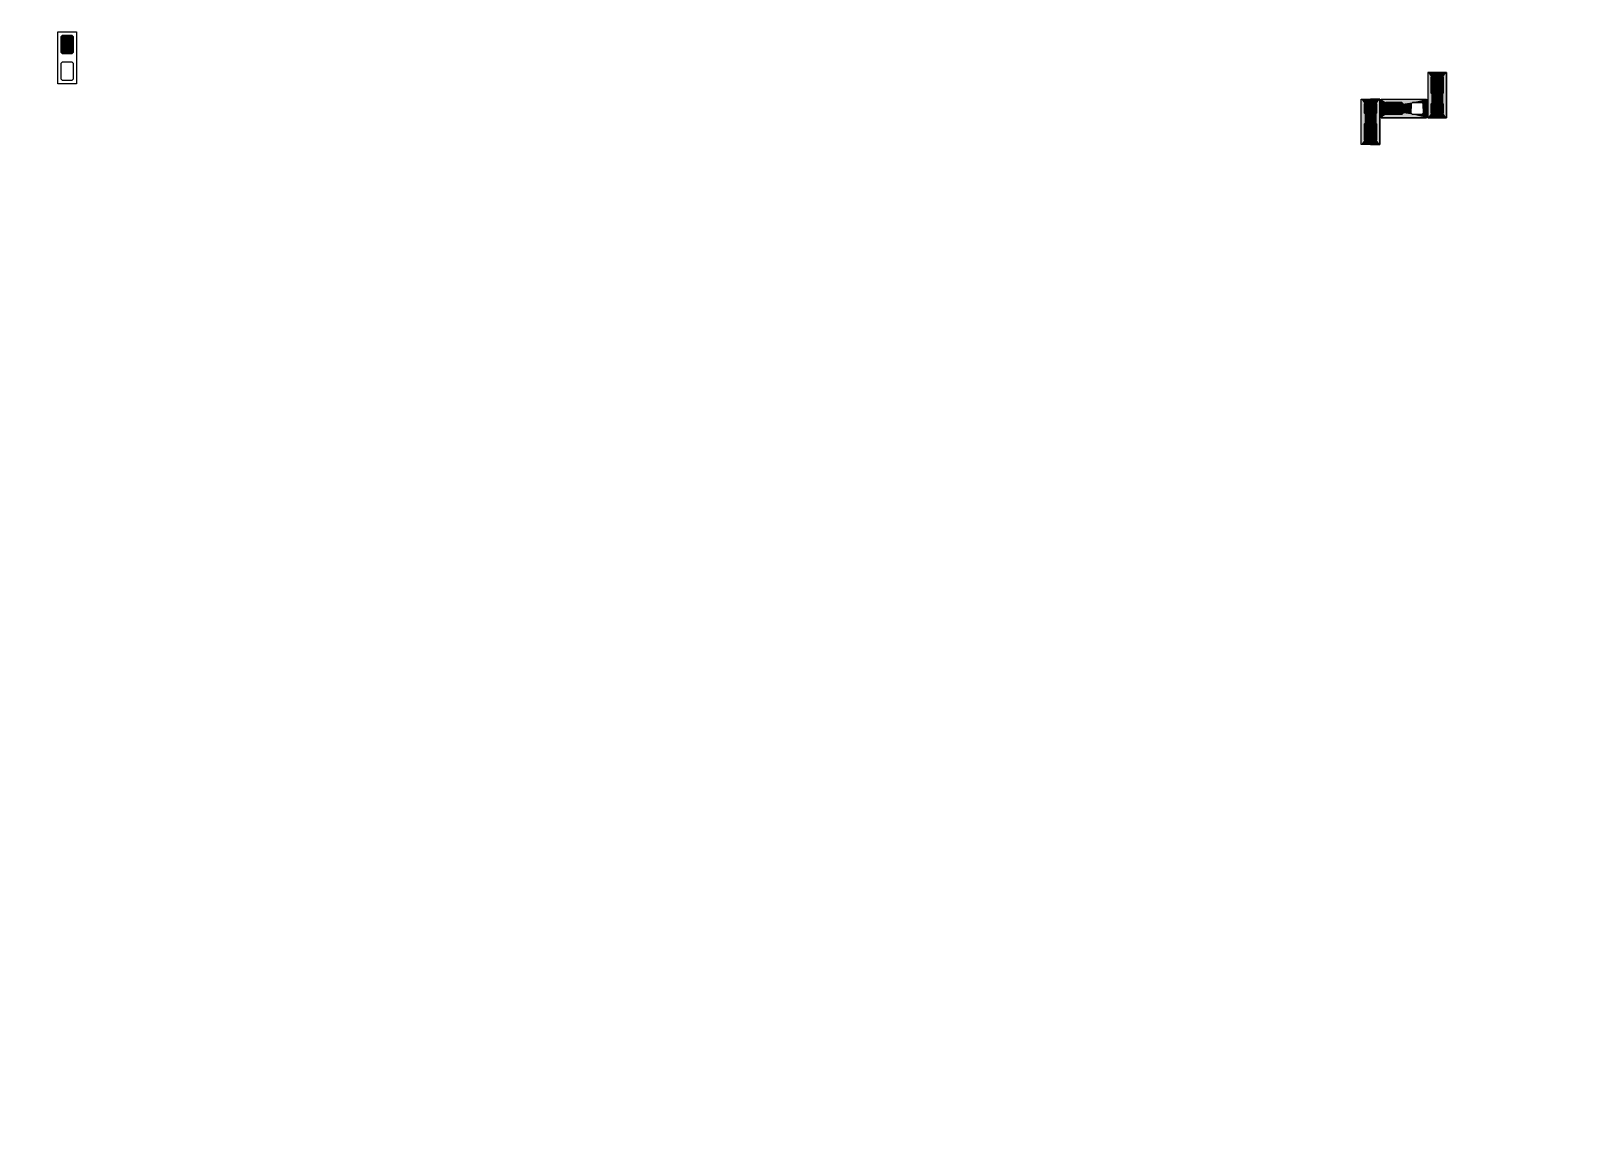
# Model space of a CAD drawing. Extents: x -1.9 to 86, y -1.6 to 60.9.
# Drawn here: x 38.86 to 62.25, y 29.07 to 45.5 of the extents above; entities that cross this region are included whole.
import ezdxf

# ---------------------------------------------------------------- set-up
doc = ezdxf.new("R2010")
doc.units = 0
doc.header["$MEASUREMENT"] = 0
for name, color, linetype in [('PENA_01', 1, 'CONTINUOUS'), ('PENA_02', 2, 'CONTINUOUS'), ('PENA_03', 3, 'CONTINUOUS'), ('PENA_11', 252, 'CONTINUOUS'), ('PENA_21', 100, 'CONTINUOUS')]:
    doc.layers.add(name, color=color, linetype=linetype)

msp = doc.modelspace()

# ---------------------------------------------------------------- linework, layer by layer
at = {"layer": 'PENA_01', "linetype": 'Continuous'}
for points in [[(39.466996, 45.437314), (39.486996, 45.417314), (39.486996, 45.177314), (39.466996, 45.157314), (39.326996, 45.157314), (39.306996, 45.177314), (39.306996, 45.417314), (39.326996, 45.437314), (39.466996, 45.437314)], [(39.466996, 45.037314), (39.486996, 45.017314), (39.486996, 44.777314), (39.466996, 44.757314), (39.326996, 44.757314), (39.306996, 44.777314), (39.306996, 45.017314), (39.326996, 45.037314), (39.466996, 45.037314)], [(60.033786, 44.569114), (60.033786, 44.809114), (60.013786, 44.829114), (59.873786, 44.829114), (59.853786, 44.809114), (59.853786, 44.569114), (59.873786, 44.549114), (60.013786, 44.549114), (60.033786, 44.569114)], [(59.033786, 44.409114), (59.033786, 44.269114), (59.013786, 44.249114), (58.873786, 44.249114), (58.853786, 44.269114), (58.853786, 44.409114), (58.873786, 44.429114), (59.013786, 44.429114), (59.033786, 44.409114)], [(59.413786, 44.249114), (59.173786, 44.249114), (59.153786, 44.269114), (59.153786, 44.409114), (59.173786, 44.429114), (59.413786, 44.429114), (59.433786, 44.409114), (59.433786, 44.269114), (59.413786, 44.249114)], [(59.713786, 44.249114), (59.573786, 44.249114), (59.553786, 44.269114), (59.553786, 44.409114), (59.573786, 44.429114), (59.713786, 44.429114), (59.733786, 44.409114), (59.733786, 44.269114), (59.713786, 44.249114)], [(60.033786, 44.269114), (60.033786, 44.409114), (60.013786, 44.429114), (59.873786, 44.429114), (59.853786, 44.409114), (59.853786, 44.269114), (59.873786, 44.249114), (60.013786, 44.249114), (60.033786, 44.269114)], [(59.033786, 44.109114), (59.033786, 43.869114), (59.013786, 43.849114), (58.873786, 43.849114), (58.853786, 43.869114), (58.853786, 44.109114), (58.873786, 44.129114), (59.013786, 44.129114), (59.033786, 44.109114)]]:
    msp.add_lwpolyline(points, dxfattribs=at)
at = {"layer": 'PENA_02', "linetype": 'Continuous'}
for points in [[(39.536996, 45.487314), (39.536996, 44.707314), (39.256996, 44.707314), (39.256996, 45.487314), (39.536996, 45.487314)], [(60.083786, 44.199114), (60.083786, 44.879114), (59.803786, 44.879114), (59.803786, 44.199114), (60.083786, 44.199114)], [(59.083786, 44.479114), (59.083786, 43.799114), (58.803786, 43.799114), (58.803786, 44.479114), (59.083786, 44.479114)], [(59.783786, 44.199114), (59.103786, 44.199114), (59.103786, 44.479114), (59.783786, 44.479114), (59.783786, 44.199114)]]:
    msp.add_lwpolyline(points, dxfattribs=at)
at = {"layer": 'PENA_03', "linetype": 'Continuous'}
for points in [[(39.326996, 45.157314), (39.306996, 45.177314), (39.306996, 45.417314), (39.326996, 45.437314), (39.466996, 45.437314), (39.486996, 45.417314), (39.486996, 45.177314), (39.466996, 45.157314), (39.326996, 45.157314)], [(60.013786, 44.829114), (60.033786, 44.809114), (60.033786, 44.569114), (60.013786, 44.549114), (59.873786, 44.549114), (59.853786, 44.569114), (59.853786, 44.809114), (59.873786, 44.829114), (60.013786, 44.829114)], [(58.853786, 44.409114), (58.873786, 44.429114), (59.013786, 44.429114), (59.033786, 44.409114), (59.033786, 44.269114), (59.013786, 44.249114), (58.873786, 44.249114), (58.853786, 44.269114), (58.853786, 44.409114)], [(59.153786, 44.409114), (59.173786, 44.429114), (59.413786, 44.429114), (59.433786, 44.409114), (59.433786, 44.269114), (59.413786, 44.249114), (59.173786, 44.249114), (59.153786, 44.269114), (59.153786, 44.409114)], [(59.853786, 44.409114), (59.873786, 44.429114), (60.013786, 44.429114), (60.033786, 44.409114), (60.033786, 44.269114), (60.013786, 44.249114), (59.873786, 44.249114), (59.853786, 44.269114), (59.853786, 44.409114)], [(59.013786, 44.129114), (59.033786, 44.109114), (59.033786, 43.869114), (59.013786, 43.849114), (58.873786, 43.849114), (58.853786, 43.869114), (58.853786, 44.109114), (58.873786, 44.129114), (59.013786, 44.129114)]]:
    msp.add_lwpolyline(points, dxfattribs=at)
for centre in [(39.396996, 45.297314), (59.943786, 44.689114), (58.943786, 44.339114), (59.293786, 44.339114), (59.943786, 44.339114), (58.943786, 43.989114)]:
    msp.add_circle(centre, 0.04, dxfattribs=at)
for points in [[(39.436996, 45.297314), (39.376996, 45.331955), (39.359408, 45.310995)], [(39.436996, 45.297314), (39.359408, 45.310995), (39.359408, 45.283634)], [(39.436996, 45.297314), (39.359408, 45.283634), (39.376996, 45.262673)], [(39.436996, 45.297314), (39.403942, 45.336707), (39.376996, 45.331955)], [(39.436996, 45.297314), (39.376996, 45.262673), (39.403942, 45.257922)], [(39.436996, 45.297314), (39.427638, 45.323026), (39.403942, 45.336707)], [(39.436996, 45.297314), (39.403942, 45.257922), (39.427638, 45.271603)], [(39.436996, 45.297314), (39.427638, 45.271603), (39.436996, 45.297314)], [(59.983786, 44.689114), (59.923786, 44.723755), (59.906198, 44.702795)], [(59.983786, 44.689114), (59.906198, 44.702795), (59.906198, 44.675434)], [(59.983786, 44.689114), (59.906198, 44.675434), (59.923786, 44.654473)], [(59.983786, 44.689114), (59.950732, 44.728507), (59.923786, 44.723755)], [(59.983786, 44.689114), (59.923786, 44.654473), (59.950732, 44.649722)], [(59.983786, 44.689114), (59.974428, 44.714826), (59.950732, 44.728507)], [(59.983786, 44.689114), (59.950732, 44.649722), (59.974428, 44.663403)], [(59.983786, 44.689114), (59.974428, 44.663403), (59.983786, 44.689114)], [(58.983786, 44.339114), (58.923786, 44.373755), (58.906198, 44.352795)], [(58.983786, 44.339114), (58.906198, 44.352795), (58.906198, 44.325434)], [(58.983786, 44.339114), (58.906198, 44.325434), (58.923786, 44.304473)], [(58.983786, 44.339114), (58.950732, 44.378507), (58.923786, 44.373755)], [(58.983786, 44.339114), (58.923786, 44.304473), (58.950732, 44.299722)], [(58.983786, 44.339114), (58.974428, 44.364826), (58.950732, 44.378507)], [(58.983786, 44.339114), (58.950732, 44.299722), (58.974428, 44.313403)], [(58.983786, 44.339114), (58.974428, 44.313403), (58.983786, 44.339114)], [(59.333786, 44.339114), (59.273786, 44.373755), (59.256198, 44.352795)], [(59.333786, 44.339114), (59.256198, 44.352795), (59.256198, 44.325434)], [(59.333786, 44.339114), (59.256198, 44.325434), (59.273786, 44.304473)], [(59.333786, 44.339114), (59.300732, 44.378507), (59.273786, 44.373755)], [(59.333786, 44.339114), (59.273786, 44.304473), (59.300732, 44.299722)], [(59.333786, 44.339114), (59.324428, 44.364826), (59.300732, 44.378507)], [(59.333786, 44.339114), (59.300732, 44.299722), (59.324428, 44.313403)], [(59.333786, 44.339114), (59.324428, 44.313403), (59.333786, 44.339114)], [(59.983786, 44.339114), (59.923786, 44.373755), (59.906198, 44.352795)], [(59.983786, 44.339114), (59.906198, 44.352795), (59.906198, 44.325434)], [(59.983786, 44.339114), (59.906198, 44.325434), (59.923786, 44.304473)], [(59.983786, 44.339114), (59.950732, 44.378507), (59.923786, 44.373755)], [(59.983786, 44.339114), (59.923786, 44.304473), (59.950732, 44.299722)], [(59.983786, 44.339114), (59.974428, 44.364826), (59.950732, 44.378507)], [(59.983786, 44.339114), (59.950732, 44.299722), (59.974428, 44.313403)], [(59.983786, 44.339114), (59.974428, 44.313403), (59.983786, 44.339114)], [(58.983786, 43.989114), (58.923786, 44.023755), (58.906198, 44.002795)], [(58.983786, 43.989114), (58.906198, 44.002795), (58.906198, 43.975434)], [(58.983786, 43.989114), (58.906198, 43.975434), (58.923786, 43.954473)], [(58.983786, 43.989114), (58.950732, 44.028507), (58.923786, 44.023755)], [(58.983786, 43.989114), (58.923786, 43.954473), (58.950732, 43.949722)], [(58.983786, 43.989114), (58.974428, 44.014826), (58.950732, 44.028507)], [(58.983786, 43.989114), (58.950732, 43.949722), (58.974428, 43.963403)], [(58.983786, 43.989114), (58.974428, 43.963403), (58.983786, 43.989114)]]:
    msp.add_solid(points, dxfattribs=at)
at = {"layer": 'PENA_11', "linetype": 'Continuous'}
for points in [[(39.326996, 45.157314), (39.306996, 45.417314), (39.326996, 45.437314)], [(39.326996, 45.157314), (39.306996, 45.177314), (39.306996, 45.417314)], [(39.326996, 45.157314), (39.326996, 45.437314), (39.466996, 45.437314)], [(39.326996, 45.157314), (39.466996, 45.437314), (39.486996, 45.417314)], [(39.326996, 45.157314), (39.486996, 45.417314), (39.486996, 45.177314)], [(39.326996, 45.157314), (39.486996, 45.177314), (39.466996, 45.157314)], [(39.326996, 45.157314), (39.466996, 45.157314), (39.326996, 45.157314)], [(60.013786, 44.829114), (59.873786, 44.549114), (59.853786, 44.569114)], [(60.013786, 44.829114), (59.853786, 44.569114), (59.853786, 44.809114)], [(60.013786, 44.829114), (59.853786, 44.809114), (59.873786, 44.829114)], [(60.013786, 44.829114), (60.013786, 44.549114), (59.873786, 44.549114)], [(60.013786, 44.829114), (59.873786, 44.829114), (60.013786, 44.829114)], [(60.013786, 44.829114), (60.033786, 44.809114), (60.033786, 44.569114)], [(60.013786, 44.829114), (60.033786, 44.569114), (60.013786, 44.549114)], [(58.853786, 44.409114), (58.873786, 44.429114), (59.013786, 44.429114)], [(58.853786, 44.409114), (59.013786, 44.429114), (59.033786, 44.409114)], [(58.853786, 44.409114), (59.033786, 44.409114), (59.033786, 44.269114)], [(58.853786, 44.409114), (59.033786, 44.269114), (59.013786, 44.249114)], [(58.853786, 44.409114), (59.013786, 44.249114), (58.873786, 44.249114)], [(58.853786, 44.409114), (58.873786, 44.249114), (58.853786, 44.269114)], [(58.853786, 44.409114), (58.853786, 44.269114), (58.853786, 44.409114)], [(59.153786, 44.409114), (59.173786, 44.429114), (59.413786, 44.429114)], [(59.153786, 44.409114), (59.413786, 44.429114), (59.433786, 44.409114)], [(59.153786, 44.409114), (59.433786, 44.409114), (59.433786, 44.269114)], [(59.153786, 44.409114), (59.433786, 44.269114), (59.413786, 44.249114)], [(59.153786, 44.409114), (59.413786, 44.249114), (59.173786, 44.249114)], [(59.153786, 44.409114), (59.173786, 44.249114), (59.153786, 44.269114)], [(59.153786, 44.409114), (59.153786, 44.269114), (59.153786, 44.409114)], [(59.853786, 44.409114), (59.873786, 44.429114), (60.013786, 44.429114)], [(59.853786, 44.409114), (60.013786, 44.429114), (60.033786, 44.409114)], [(59.853786, 44.409114), (60.033786, 44.409114), (60.033786, 44.269114)], [(59.853786, 44.409114), (60.033786, 44.269114), (60.013786, 44.249114)], [(59.853786, 44.409114), (60.013786, 44.249114), (59.873786, 44.249114)], [(59.853786, 44.409114), (59.873786, 44.249114), (59.853786, 44.269114)], [(59.853786, 44.409114), (59.853786, 44.269114), (59.853786, 44.409114)], [(59.013786, 44.129114), (58.873786, 43.849114), (58.853786, 43.869114)], [(59.013786, 44.129114), (58.853786, 43.869114), (58.853786, 44.109114)], [(59.013786, 44.129114), (58.853786, 44.109114), (58.873786, 44.129114)], [(59.013786, 44.129114), (59.013786, 43.849114), (58.873786, 43.849114)], [(59.013786, 44.129114), (58.873786, 44.129114), (59.013786, 44.129114)], [(59.013786, 44.129114), (59.033786, 44.109114), (59.033786, 43.869114)], [(59.013786, 44.129114), (59.033786, 43.869114), (59.013786, 43.849114)]]:
    msp.add_solid(points, dxfattribs=at)
at = {"layer": 'PENA_21', "linetype": 'Continuous'}
for points in [[(59.943786, 44.199114), (59.943786, 44.249114), (59.873786, 44.249114), (59.853786, 44.269114), (59.853786, 44.409114), (59.873786, 44.429114), (59.943786, 44.429114), (59.943786, 44.549114), (59.873786, 44.549114), (59.853786, 44.569114), (59.853786, 44.809114), (59.873786, 44.829114), (59.943786, 44.829114), (59.943786, 44.879114), (59.803786, 44.879114), (59.803786, 44.199114), (59.943786, 44.199114)], [(59.943786, 44.199114), (59.943786, 44.249114), (60.013786, 44.249114), (60.033786, 44.269114), (60.033786, 44.409114), (60.013786, 44.429114), (59.943786, 44.429114), (59.943786, 44.549114), (60.013786, 44.549114), (60.033786, 44.569114), (60.033786, 44.809114), (60.013786, 44.829114), (59.943786, 44.829114), (59.943786, 44.879114), (60.083786, 44.879114), (60.083786, 44.199114), (59.943786, 44.199114)], [(58.943786, 44.479114), (58.943786, 44.429114), (58.873786, 44.429114), (58.853786, 44.409114), (58.853786, 44.269114), (58.873786, 44.249114), (58.943786, 44.249114), (58.943786, 44.129114), (58.873786, 44.129114), (58.853786, 44.109114), (58.853786, 43.869114), (58.873786, 43.849114), (58.943786, 43.849114), (58.943786, 43.799114), (58.803786, 43.799114), (58.803786, 44.479114), (58.943786, 44.479114)], [(58.943786, 44.479114), (58.943786, 44.429114), (59.013786, 44.429114), (59.033786, 44.409114), (59.033786, 44.269114), (59.013786, 44.249114), (58.943786, 44.249114), (58.943786, 44.129114), (59.013786, 44.129114), (59.033786, 44.109114), (59.033786, 43.869114), (59.013786, 43.849114), (58.943786, 43.849114), (58.943786, 43.799114), (59.083786, 43.799114), (59.083786, 44.479114), (58.943786, 44.479114)], [(59.783786, 44.339114), (59.733786, 44.339114), (59.733786, 44.409114), (59.713786, 44.429114), (59.573786, 44.429114), (59.553786, 44.409114), (59.553786, 44.339114), (59.433786, 44.339114), (59.433786, 44.409114), (59.413786, 44.429114), (59.173786, 44.429114), (59.153786, 44.409114), (59.153786, 44.339114), (59.103786, 44.339114), (59.103786, 44.479114), (59.783786, 44.479114), (59.783786, 44.339114)], [(59.783786, 44.339114), (59.733786, 44.339114), (59.733786, 44.269114), (59.713786, 44.249114), (59.573786, 44.249114), (59.553786, 44.269114), (59.553786, 44.339114), (59.433786, 44.339114), (59.433786, 44.269114), (59.413786, 44.249114), (59.173786, 44.249114), (59.153786, 44.269114), (59.153786, 44.339114), (59.103786, 44.339114), (59.103786, 44.199114), (59.783786, 44.199114), (59.783786, 44.339114)]]:
    msp.add_lwpolyline(points, dxfattribs=at)
for points in [[(59.943786, 44.879114), (59.803786, 44.879114), (59.873786, 44.829114)], [(59.873786, 44.829114), (59.803786, 44.879114), (59.853786, 44.809114)], [(59.803786, 44.879114), (59.853786, 44.269114), (59.853786, 44.809114)], [(59.803786, 44.199114), (59.853786, 44.269114), (59.803786, 44.879114)], [(59.853786, 44.809114), (59.853786, 44.269114), (59.853786, 44.409114)], [(59.853786, 44.809114), (59.853786, 44.569114), (59.853786, 44.409114)], [(59.943786, 44.829114), (59.943786, 44.879114), (59.873786, 44.829114)], [(60.013786, 44.829114), (59.943786, 44.829114), (60.083786, 44.879114)], [(59.943786, 44.829114), (59.943786, 44.879114), (60.083786, 44.879114)], [(60.033786, 44.809114), (60.013786, 44.829114), (60.083786, 44.879114)], [(60.033786, 44.569114), (60.083786, 44.879114), (60.033786, 44.409114)], [(60.033786, 44.409114), (60.083786, 44.879114), (60.033786, 44.269114)], [(60.083786, 44.879114), (60.083786, 44.199114), (60.033786, 44.269114)], [(60.033786, 44.569114), (60.033786, 44.809114), (60.083786, 44.879114)], [(58.873786, 44.429114), (58.853786, 44.409114), (58.803786, 44.479114)], [(58.873786, 44.429114), (58.803786, 44.479114), (58.943786, 44.479114)], [(58.803786, 44.479114), (58.853786, 44.409114), (58.803786, 43.799114)], [(58.873786, 44.429114), (58.943786, 44.479114), (58.943786, 44.429114)], [(59.083786, 44.479114), (58.943786, 44.479114), (59.013786, 44.429114)], [(59.013786, 44.429114), (58.943786, 44.479114), (58.943786, 44.429114)], [(59.033786, 44.409114), (59.083786, 44.479114), (59.013786, 44.429114)], [(59.083786, 43.799114), (59.083786, 44.479114), (59.033786, 44.409114)], [(59.783786, 44.479114), (59.173786, 44.429114), (59.103786, 44.479114)], [(59.173786, 44.429114), (59.153786, 44.409114), (59.103786, 44.479114)], [(59.103786, 44.479114), (59.153786, 44.409114), (59.103786, 44.339114)], [(59.413786, 44.429114), (59.173786, 44.429114), (59.783786, 44.479114)], [(59.433786, 44.409114), (59.413786, 44.429114), (59.783786, 44.479114)], [(59.783786, 44.479114), (59.573786, 44.429114), (59.433786, 44.409114)], [(59.783786, 44.479114), (59.713786, 44.429114), (59.573786, 44.429114)], [(59.783786, 44.479114), (59.733786, 44.409114), (59.713786, 44.429114)], [(59.783786, 44.479114), (59.783786, 44.339114), (59.733786, 44.339114)], [(59.783786, 44.479114), (59.733786, 44.339114), (59.733786, 44.409114)], [(59.873786, 44.429114), (59.853786, 44.569114), (59.853786, 44.409114)], [(59.873786, 44.429114), (59.873786, 44.549114), (59.853786, 44.569114)], [(59.943786, 44.429114), (59.873786, 44.549114), (59.873786, 44.429114)], [(59.943786, 44.429114), (59.943786, 44.549114), (59.873786, 44.549114)], [(59.943786, 44.429114), (60.013786, 44.549114), (60.013786, 44.429114)], [(59.943786, 44.429114), (59.943786, 44.549114), (60.013786, 44.549114)], [(60.013786, 44.549114), (60.033786, 44.569114), (60.013786, 44.429114)], [(60.013786, 44.429114), (60.033786, 44.569114), (60.033786, 44.409114)], [(58.803786, 43.799114), (58.853786, 44.409114), (58.853786, 43.869114)], [(58.853786, 43.869114), (58.853786, 44.409114), (58.853786, 44.269114)], [(58.853786, 43.869114), (58.853786, 44.109114), (58.853786, 44.269114)], [(58.873786, 44.249114), (58.853786, 44.109114), (58.853786, 44.269114)], [(58.873786, 44.249114), (58.873786, 44.129114), (58.853786, 44.109114)], [(58.943786, 44.249114), (58.873786, 44.129114), (58.873786, 44.249114)], [(58.943786, 44.249114), (58.943786, 44.129114), (58.873786, 44.129114)], [(58.943786, 44.249114), (59.013786, 44.129114), (59.013786, 44.249114)], [(58.943786, 44.249114), (58.943786, 44.129114), (59.013786, 44.129114)], [(59.013786, 44.249114), (59.033786, 44.109114), (59.033786, 44.269114)], [(59.013786, 44.129114), (59.033786, 44.109114), (59.013786, 44.249114)], [(59.033786, 44.269114), (59.083786, 43.799114), (59.033786, 44.409114)], [(59.033786, 44.109114), (59.083786, 43.799114), (59.033786, 44.269114)], [(59.153786, 44.409114), (59.153786, 44.339114), (59.103786, 44.339114)], [(59.103786, 44.199114), (59.153786, 44.269114), (59.103786, 44.339114)], [(59.153786, 44.269114), (59.153786, 44.339114), (59.103786, 44.339114)], [(59.173786, 44.249114), (59.153786, 44.269114), (59.103786, 44.199114)], [(59.783786, 44.199114), (59.173786, 44.249114), (59.103786, 44.199114)], [(59.413786, 44.249114), (59.173786, 44.249114), (59.783786, 44.199114)], [(59.433786, 44.269114), (59.413786, 44.249114), (59.783786, 44.199114)], [(59.433786, 44.339114), (59.433786, 44.409114), (59.573786, 44.429114)], [(59.433786, 44.339114), (59.573786, 44.429114), (59.553786, 44.409114)], [(59.433786, 44.339114), (59.553786, 44.409114), (59.553786, 44.339114)], [(59.433786, 44.339114), (59.433786, 44.269114), (59.573786, 44.249114)], [(59.433786, 44.339114), (59.573786, 44.249114), (59.553786, 44.269114)], [(59.433786, 44.339114), (59.553786, 44.269114), (59.553786, 44.339114)], [(59.783786, 44.199114), (59.573786, 44.249114), (59.433786, 44.269114)], [(59.783786, 44.199114), (59.713786, 44.249114), (59.573786, 44.249114)], [(59.783786, 44.199114), (59.733786, 44.269114), (59.713786, 44.249114)], [(59.783786, 44.199114), (59.783786, 44.339114), (59.733786, 44.339114)], [(59.783786, 44.199114), (59.733786, 44.339114), (59.733786, 44.269114)], [(59.873786, 44.249114), (59.853786, 44.269114), (59.803786, 44.199114)], [(59.873786, 44.249114), (59.803786, 44.199114), (59.943786, 44.199114)], [(59.873786, 44.249114), (59.943786, 44.199114), (59.943786, 44.249114)], [(60.083786, 44.199114), (59.943786, 44.199114), (60.013786, 44.249114)], [(60.013786, 44.249114), (59.943786, 44.199114), (59.943786, 44.249114)], [(60.033786, 44.269114), (60.083786, 44.199114), (60.013786, 44.249114)], [(59.033786, 44.109114), (59.033786, 43.869114), (59.083786, 43.799114)], [(58.873786, 43.849114), (58.803786, 43.799114), (58.853786, 43.869114)], [(58.943786, 43.799114), (58.803786, 43.799114), (58.873786, 43.849114)], [(58.943786, 43.849114), (58.943786, 43.799114), (58.873786, 43.849114)], [(59.013786, 43.849114), (58.943786, 43.849114), (59.083786, 43.799114)], [(58.943786, 43.849114), (58.943786, 43.799114), (59.083786, 43.799114)], [(59.033786, 43.869114), (59.013786, 43.849114), (59.083786, 43.799114)]]:
    msp.add_solid(points, dxfattribs=at)

doc.saveas('drawing.dxf')
